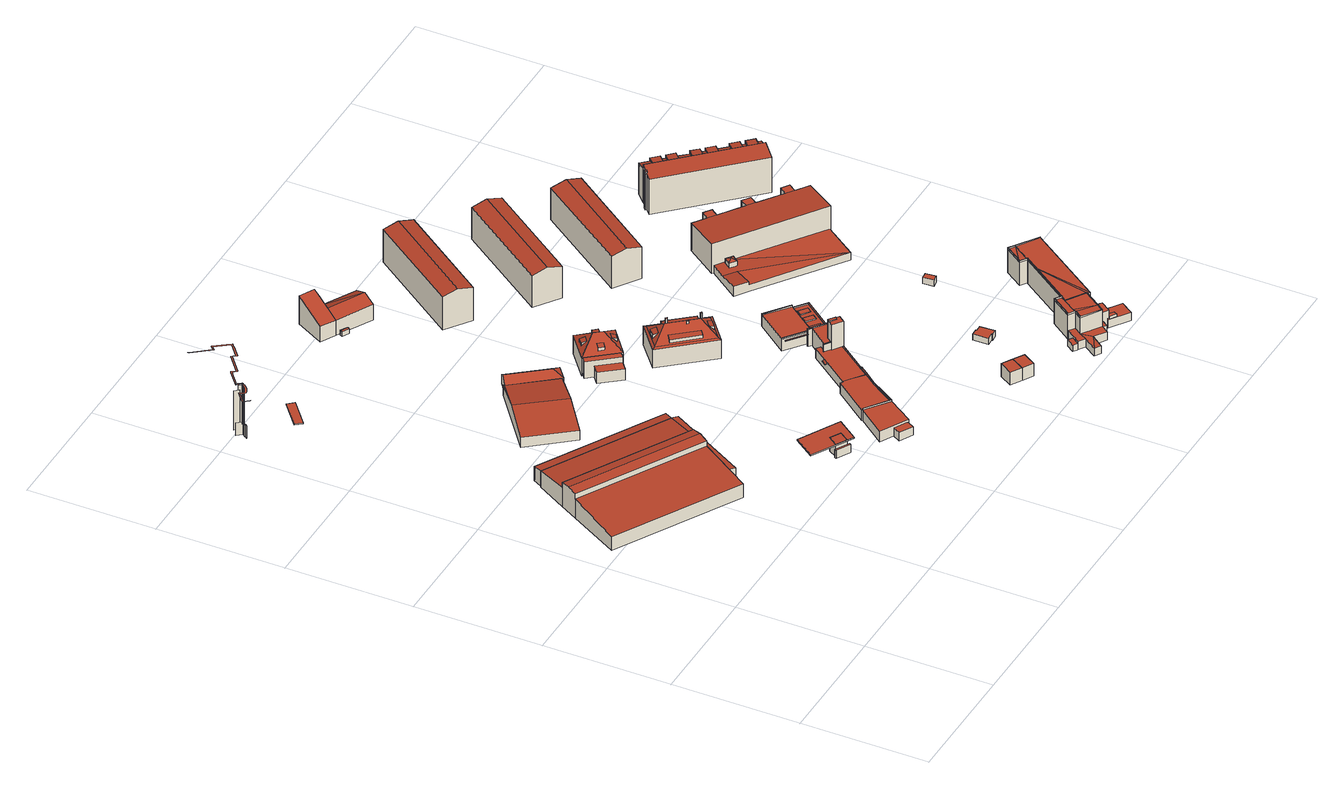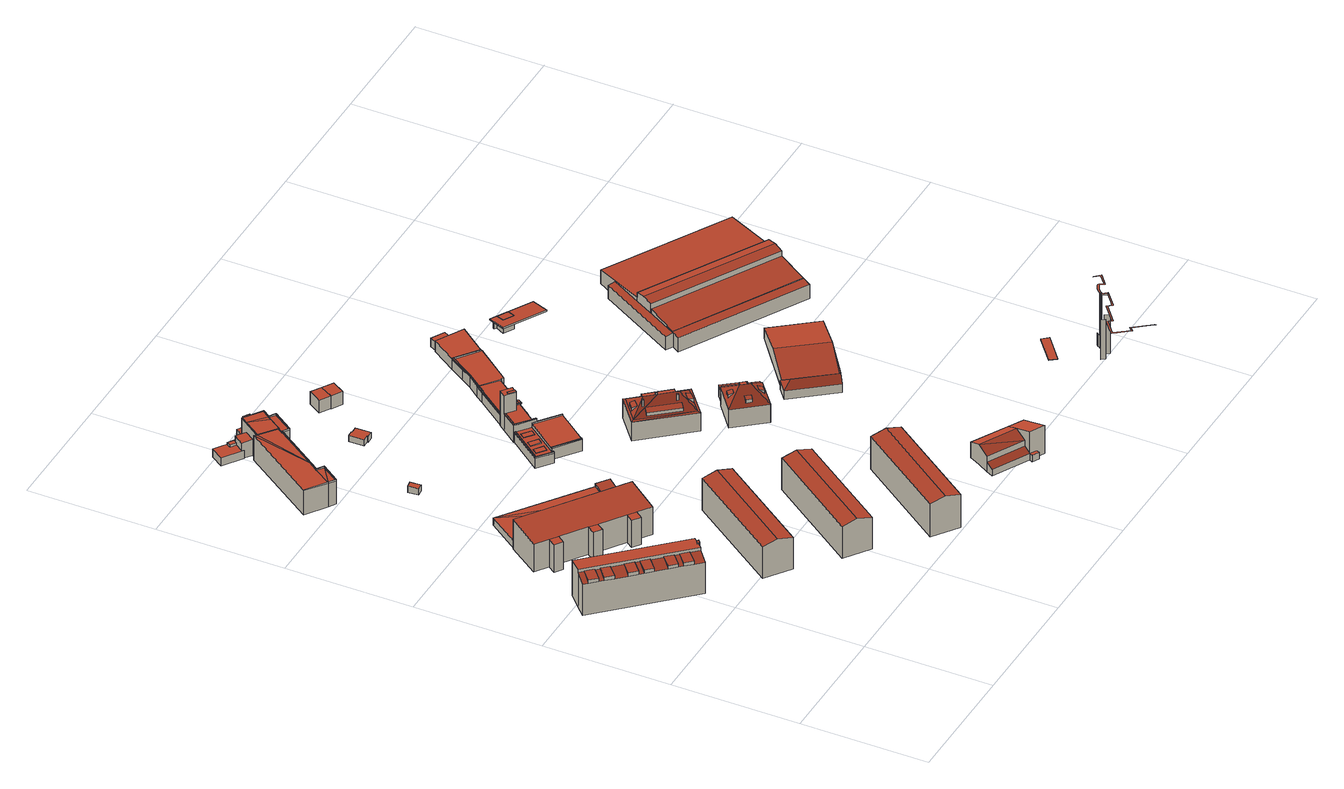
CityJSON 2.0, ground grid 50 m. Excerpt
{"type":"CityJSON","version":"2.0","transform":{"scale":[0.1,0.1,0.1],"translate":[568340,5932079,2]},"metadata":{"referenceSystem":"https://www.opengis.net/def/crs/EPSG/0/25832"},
"CityObjects":{
"building1":{"type":"Building","attributes":{"Grundfläche 2D":"2437.795527","Grundhöhe NN":"4.343"},"geometry":[{"type":"Solid","lod":"3","boundaries":[[[[0,1,2,3]],[[4,5,6,7]],[[6,8,9,7]],[[10,11,12,13]],[[1,0,14,15]],[[2,1,15,16]],[[3,2,16,17]],[[3,5,4,18,14,0]],[[8,6,5,3,17,19,11]],[[8,11,10,9]],[[7,9,10,20,18,4]],[[12,11,19,21]],[[13,12,21,22]],[[10,13,22,20]],[[15,14,18,20,22,21,19,17,16]]]],"semantics":{"surfaces":[{"type":"RoofSurface"},{"type":"WallSurface"},{"type":"GroundSurface"}],"values":[[0,0,0,0,1,1,1,1,1,1,1,1,1,1,2]]}}]},
"building2":{"type":"Building","attributes":{"Grundfläche 2D":"6933.560485","Grundhöhe NN":"3.822"},"geometry":[{"type":"MultiSurface","lod":"3","boundaries":[[[23,24,25,26]],[[27,28,29,30]],[[31,32,33,26]],[[31,26,25,34]],[[31,35,36,37,38,32]],[[39,40,41,42]],[[36,35,31,34,43,44]],[[36,45,39,42,46,37]],[[39,45,36,44,47,48]],[[49,50,51,52,53,27,30,54]],[[55,56,57,58]],[[56,51,50,57]],[[59,60,61,62,63,64,65,66,67,68,69,70,71,72,73,74,75,76,77,78,79,80,81,82,83,84,85,86,87,88,89,90,91,92,93,94,95,96,97,98,99,100,101,102,103,104,105,106,107,108,109,110,111,112,113,114,115,116,117,118,119,120,121,122,123,124,125,33,32,38,37,46,42,41,126,127,128,129,130,131,132,133,134,135,136,137,138,139,140,141,142,143,144,145,146]],[[147,148,149,150]],[[151,152,153,154]]],"semantics":{"surfaces":[{"type":"WallSurface"},{"type":"RoofSurface"}],"values":[0,0,0,0,0,0,0,0,0,0,0,0,1,0,0]}}]},
"building3":{"type":"Building","attributes":{"Grundfläche 2D":"312.438642","Grundhöhe NN":"4.655"},"geometry":[{"type":"Solid","lod":"3","boundaries":[[[[155,156,157,158,159]],[[160,161,162,163,2,1]],[[156,164,165,157]],[[158,157,165,166]],[[159,158,166,167]],[[155,159,167,168]],[[163,162,169,170]],[[2,163,170,171]],[[1,2,171,164,156,160]],[[169,162,161,160,156,155,168]],[[166,165,164,171,170,169,168,167]]]],"semantics":{"surfaces":[{"type":"RoofSurface"},{"type":"WallSurface"},{"type":"GroundSurface"}],"values":[[0,0,1,1,1,1,1,1,1,1,2]]}}]},
"building4":{"type":"Building","attributes":{"Grundfläche 2D":"39.425788","Grundhöhe NN":"8.124"},"geometry":[{"type":"Solid","lod":"3","boundaries":[[[[172,173,174,175]],[[176,177,175,174]],[[177,178,172,175]],[[178,179,173,172]],[[179,176,174,173]],[[179,178,177,176]]]],"semantics":{"surfaces":[{"type":"RoofSurface"},{"type":"WallSurface"},{"type":"GroundSurface"}],"values":[[0,1,1,1,1,2]]}}]},
"building5":{"type":"Building","attributes":{"Grundfläche 2D":"4.754332","Grundhöhe NN":"4.439"},"children":["building5-1"],"geometry":[{"type":"Solid","lod":"3","boundaries":[[[[180,181,182,183]],[[184,185,183,182]],[[185,186,180,183]],[[186,187,181,180]],[[187,184,182,181]],[[187,186,185,184]]]],"semantics":{"surfaces":[{"type":"RoofSurface"},{"type":"WallSurface"},{"type":"GroundSurface"}],"values":[[0,1,1,1,1,2]]}}]},
"building5-1":{"type":"BuildingInstallation","parents":["building5"],"geometry":[{"type":"MultiSurface","lod":"3","boundaries":[[[188,189,190]],[[191,190,192,193],[189,194,195,188,190]],[[196,197,192,190]],[[197,198,193,192]],[[198,199,191,193]],[[199,196,190,191]],[[200,201,189,188]],[[202,200,188,195]],[[203,202,195,194]],[[201,203,194,189]],[[199,198,197,196]]],"semantics":{"surfaces":[{"type":"RoofSurface"},{"type":"WallSurface"},{"type":"OuterCeilingSurface"}],"values":[0,0,1,1,1,1,1,1,1,1,2]}}]},
"building6":{"type":"Building","attributes":{"Grundfläche 2D":"4.754332","Grundhöhe NN":"4.439"},"children":["building6-1"],"geometry":[{"type":"Solid","lod":"3","boundaries":[[[[180,181,182,183]],[[184,185,183,182]],[[185,186,180,183]],[[186,187,181,180]],[[187,184,182,181]],[[187,186,185,184]]]],"semantics":{"surfaces":[{"type":"RoofSurface"},{"type":"WallSurface"},{"type":"GroundSurface"}],"values":[[0,1,1,1,1,2]]}}]},
"building6-1":{"type":"BuildingInstallation","parents":["building6"],"geometry":[{"type":"MultiSurface","lod":"3","boundaries":[[[188,189,190]],[[191,190,192,193],[189,194,195,188,190]],[[196,197,192,190]],[[197,198,193,192]],[[198,199,191,193]],[[199,196,190,191]],[[200,201,189,188]],[[202,200,188,195]],[[203,202,195,194]],[[201,203,194,189]],[[199,198,197,196]]],"semantics":{"surfaces":[{"type":"RoofSurface"},{"type":"WallSurface"},{"type":"OuterCeilingSurface"}],"values":[0,0,1,1,1,1,1,1,1,1,2]}}]},
"building7":{"type":"Building","attributes":{"Grundfläche 2D":"18.297206","Grundhöhe NN":"4.470"},"geometry":[{"type":"Solid","lod":"3","boundaries":[[[[188,195,194,189]],[[204,205,189,194]],[[205,206,188,189]],[[206,207,195,188]],[[207,204,194,195]],[[207,206,205,204]]]],"semantics":{"surfaces":[{"type":"RoofSurface"},{"type":"WallSurface"},{"type":"GroundSurface"}],"values":[[0,1,1,1,1,2]]}}]},
"building8":{"type":"Building","attributes":{"Grundfläche 2D":"638.827648","Grundhöhe NN":"4.976"},"geometry":[{"type":"Solid","lod":"3","boundaries":[[[[208,209,210,211]],[[212,211,213]],[[208,211,212]],[[212,213,214]],[[215,209,208,216]],[[211,210,217,218]],[[213,211,218,219]],[[214,213,219,220]],[[216,208,212,214,220,221]],[[215,216,221,222]],[[217,210,209,215,222]],[[221,220,219,218,217,222]]]],"semantics":{"surfaces":[{"type":"RoofSurface"},{"type":"WallSurface"},{"type":"GroundSurface"}],"values":[[0,0,0,0,0,1,1,1,1,1,1,2]]}}]},
"building9":{"type":"Building","attributes":{"Grundfläche 2D":"128.441324","Grundhöhe NN":"5.477"},"geometry":[{"type":"Solid","lod":"3","boundaries":[[[[223,224,225,226]],[[227,211,228,225,224]],[[226,225,228]],[[229,230,211,227,224,223,231,232]],[[228,211,230,233]],[[226,228,233,234]],[[223,226,234,231]],[[233,230,229,232,231,234]]]],"semantics":{"surfaces":[{"type":"RoofSurface"},{"type":"WallSurface"},{"type":"GroundSurface"}],"values":[[0,0,0,1,1,1,1,2]]}}]},
"building10":{"type":"Building","attributes":{"Grundfläche 2D":"258.330581","Grundhöhe NN":"5.438"},"children":["building10-1","building10-2","building10-3","building10-4"],"geometry":[{"type":"Solid","lod":"3","boundaries":[[[[235,236,237]],[[238,237,236,239]],[[240,241,239,236,235]],[[238,239,241]],[[242,243,244,245]],[[246,247,248,249]],[[244,243,250,251]],[[248,245,244,251,252,249]],[[245,248,253,254,242]],[[235,237,255,256]],[[242,254,257,241,240,235,256,250,243]],[[238,241,257,258]],[[237,238,258,255]],[[246,249,252,259]],[[247,246,259,260]],[[248,247,260,253]],[[259,252,251,250,256,255,258,257,254,253,260]]]],"semantics":{"surfaces":[{"type":"RoofSurface"},{"type":"WallSurface"},{"type":"GroundSurface"}],"values":[[0,0,0,0,0,0,1,1,1,1,1,1,1,1,1,1,2]]}}]},
"building10-1":{"type":"BuildingInstallation","parents":["building10"],"geometry":[{"type":"MultiSurface","lod":"3","boundaries":[[[261,262,263,264]],[[262,261,265,266]],[[262,266,263]],[[264,265,261]]],"semantics":{"surfaces":[{"type":"RoofSurface"},{"type":"WallSurface"}],"values":[0,1,1,1]}}]},
"building10-2":{"type":"BuildingInstallation","parents":["building10"],"geometry":[{"type":"MultiSurface","lod":"3","boundaries":[[[267,268,269,270]],[[270,269,271,272]],[[270,272,267]],[[268,271,269]]],"semantics":{"surfaces":[{"type":"RoofSurface"},{"type":"WallSurface"}],"values":[0,1,1,1]}}]},
"building10-3":{"type":"BuildingInstallation","parents":["building10"],"geometry":[{"type":"MultiSurface","lod":"3","boundaries":[[[273,274,275,276]],[[274,277,275]],[[276,278,273]],[[274,273,278,277]]],"semantics":{"surfaces":[{"type":"RoofSurface"},{"type":"WallSurface"}],"values":[0,1,1,1]}}]},
"building10-4":{"type":"BuildingInstallation","parents":["building10"],"geometry":[{"type":"MultiSurface","lod":"3","boundaries":[[[279,280,281,282]],[[280,283,281]],[[282,284,279]],[[280,279,284,283]]],"semantics":{"surfaces":[{"type":"RoofSurface"},{"type":"WallSurface"}],"values":[0,1,1,1]}}]},
"building11":{"type":"Building","attributes":{"Grundfläche 2D":"3.524120","Grundhöhe NN":"5.120"},"geometry":[{"type":"Solid","lod":"3","boundaries":[[[[285,286,287,288]],[[286,285,289,290]],[[289,285,288,291,292]],[[290,289,292,293]],[[287,286,290,293,294]],[[288,287,294,291]],[[292,291,294,293]]]],"semantics":{"surfaces":[{"type":"RoofSurface"},{"type":"WallSurface"},{"type":"GroundSurface"}],"values":[[0,0,1,1,1,1,2]]}}]},
"building12":{"type":"Building","attributes":{"Grundfläche 2D":"724.181564","Grundhöhe NN":"4.201"},"children":["building12-1","building12-2","building12-3","building12-4","building12-5","building12-6","building12-7","building12-8","building12-9","building12-10","building12-11"],"geometry":[{"type":"Solid","lod":"3","boundaries":[[[[295,296,297,298,299,300,301,302]],[[303,304,305,306,307,308,309]],[[310,311,312,313,314,315,316,317,318,319,320,321,322,323]],[[324,325,326,327,328,329,330,331,332,333,334]],[[335,336,337,338,339,340,341,342,343,344,345,346,347,348,349,350]],[[351,352,353,354,355]],[[356,357,358,359]],[[347,346,360,361]],[[350,349,348,347,361,362]],[[338,337,363,364]],[[337,336,365,363]],[[298,297,366,367]],[[299,298,367,368]],[[300,299,368,369]],[[370,302,301,300,369,371]],[[295,302,370,372]],[[321,341,340,309,308,307,323,322]],[[338,364,373,304,303,309,340,339]],[[305,304,373,374,311,375]],[[305,375,311,310,323,307,306]],[[312,311,374,376]],[[295,372,377,315,314,313,312,376,366,297,296]],[[316,315,377,378]],[[317,316,378,379]],[[345,318,317,379,360,346]],[[318,345,344,319]],[[319,344,343,320]],[[321,320,343,342,341]],[[324,334,380,381]],[[325,324,381,382]],[[328,327,383,384]],[[329,328,384,385]],[[329,385,365,336,330]],[[350,362,386,332,331,330,336,335]],[[333,332,386,387]],[[334,333,387,380]],[[351,325,382,388,352]],[[357,389,390,353,352,388,391,358]],[[353,390,383,327,354]],[[355,354,327,326,325,351]],[[359,358,391,392]],[[356,359,392,393]],[[357,356,393,389]],[[380,387,386,362,361,360,379,378,377,372,370,371,369,368,367,366,376,374,373,364,363,365,385,384,383,390,389,393,392,391,388,382,381]]]],"semantics":{"surfaces":[{"type":"RoofSurface"},{"type":"WallSurface"},{"type":"GroundSurface"}],"values":[[0,0,0,0,0,0,0,1,1,1,1,1,1,1,1,1,1,1,1,1,1,1,1,1,1,1,1,1,1,1,1,1,1,1,1,1,1,1,1,1,1,1,1,2]]}}]},
"building12-1":{"type":"BuildingInstallation","parents":["building12"],"geometry":[{"type":"MultiSurface","lod":"3","boundaries":[[[394,395,396,397]],[[398,399,397,396]],[[394,397,399,400]],[[400,401,395,394]],[[396,395,401,398]]],"semantics":{"surfaces":[{"type":"RoofSurface"},{"type":"WallSurface"}],"values":[0,1,1,1,1]}}]},
"building12-2":{"type":"BuildingInstallation","parents":["building12"],"geometry":[{"type":"MultiSurface","lod":"3","boundaries":[[[402,403,404,405]],[[405,404,406,407]],[[402,405,407,408]],[[408,409,403,402]],[[409,406,404,403]]],"semantics":{"surfaces":[{"type":"RoofSurface"},{"type":"WallSurface"}],"values":[0,1,1,1,1]}}]},
"building12-3":{"type":"BuildingInstallation","parents":["building12"],"geometry":[{"type":"MultiSurface","lod":"3","boundaries":[[[410,411,412,413]],[[414,415,413,412]],[[415,416,410,413]],[[411,410,416,417]],[[412,411,417,414]]],"semantics":{"surfaces":[{"type":"RoofSurface"},{"type":"WallSurface"}],"values":[0,1,1,1,1]}}]},
"building12-4":{"type":"BuildingInstallation","parents":["building12"],"geometry":[{"type":"MultiSurface","lod":"3","boundaries":[[[418,419,420,421,422,423,424,425]],[[300,301,422,421]],[[423,422,301,426]],[[424,423,426,427]],[[427,296,425,424]],[[425,296,297,418]],[[297,298,419,418]],[[298,299,420,419]],[[299,300,421,420]]],"semantics":{"surfaces":[{"type":"RoofSurface"},{"type":"WallSurface"}],"values":[0,1,1,1,1,1,1,1,1]}}]},
"building12-5":{"type":"BuildingInstallation","parents":["building12"],"geometry":[{"type":"MultiSurface","lod":"3","boundaries":[[[428,429,430,431]],[[431,430,308,432]],[[432,306,428,431]],[[306,307,429,428]],[[307,308,430,429]]],"semantics":{"surfaces":[{"type":"RoofSurface"},{"type":"WallSurface"}],"values":[0,1,1,1,1]}}]},
"building12-6":{"type":"BuildingInstallation","parents":["building12"],"geometry":[{"type":"MultiSurface","lod":"3","boundaries":[[[433,434,435,436,375,437,438,439,440,441,442]],[[311,375,436,310]],[[311,312,437,375]],[[312,313,314,315,440,439,438,437]],[[315,316,441,440]],[[316,317,442,441]],[[317,443,433,442]],[[444,435,434,433,443,445]],[[444,310,436,435]]],"semantics":{"surfaces":[{"type":"RoofSurface"},{"type":"WallSurface"}],"values":[0,1,1,1,1,1,1,1,1]}}]},
"building12-7":{"type":"BuildingInstallation","parents":["building12"],"geometry":[{"type":"MultiSurface","lod":"3","boundaries":[[[446,447,448,449]],[[322,318,319,447,446]],[[319,320,448,447]],[[320,321,449,448]],[[322,446,449,321]]],"semantics":{"surfaces":[{"type":"RoofSurface"},{"type":"WallSurface"}],"values":[0,1,1,1,1]}}]},
"building12-8":{"type":"BuildingInstallation","parents":["building12"],"geometry":[{"type":"MultiSurface","lod":"3","boundaries":[[[450,451,452,453,454,455,456,457,458,459]],[[326,355,451,450,460]],[[452,451,355,326,327,354]],[[327,328,453,452,354]],[[328,329,454,453]],[[329,330,455,454]],[[457,456,331,461]],[[462,459,458,457,461,463]],[[450,459,462,460]]],"semantics":{"surfaces":[{"type":"RoofSurface"},{"type":"WallSurface"}],"values":[0,1,1,1,1,1,1,1,1]}}]},
"building12-9":{"type":"BuildingInstallation","parents":["building12"],"geometry":[{"type":"MultiSurface","lod":"3","boundaries":[[[464,465,456,455]],[[330,331,335,336]],[[336,337,466,464,455,330]],[[466,467,465,464]],[[335,331,456,465,467,468]]],"semantics":{"surfaces":[{"type":"RoofSurface"},{"type":"WallSurface"}],"values":[0,1,1,1,1]}}]},
"building12-10":{"type":"BuildingInstallation","parents":["building12"],"geometry":[{"type":"MultiSurface","lod":"3","boundaries":[[[467,466,469,470]],[[337,338,469,466]],[[339,470,469,338]],[[468,467,470,339]]],"semantics":{"surfaces":[{"type":"RoofSurface"},{"type":"WallSurface"}],"values":[0,1,1,1]}}]},
"building12-11":{"type":"BuildingInstallation","parents":["building12"],"geometry":[{"type":"MultiSurface","lod":"3","boundaries":[[[348,471,472,349]],[[471,348,473,474]],[[472,471,474,475]],[[349,472,475,476]],[[349,476,473,348]],[[476,475,474,473]]],"semantics":{"surfaces":[{"type":"RoofSurface"},{"type":"WallSurface"},{"type":"OuterCeilingSurface"}],"values":[0,1,1,1,1,2]}}]},
"building13":{"type":"Building","attributes":{"Grundfläche 2D":"293.368056","Grundhöhe NN":"5.120"},"geometry":[{"type":"Solid","lod":"3","boundaries":[[[[477,478,479,480,481,482]],[[483,484,485,486]],[[483,487,488,489]],[[490,491,492]],[[491,493,492]],[[494,491,490,479,478]],[[478,477,495,496]],[[487,483,481,480,479,490,492]],[[497,498,482,481,483,486]],[[477,482,498,495]],[[484,483,499,500]],[[485,484,500,501]],[[486,485,501,497]],[[489,488,502,503]],[[483,489,503,499]],[[478,496,504,494]],[[493,491,494,504,505,502,488]],[[493,488,487,492]],[[496,495,498,497,501,500,499,503,502,505,504]]]],"semantics":{"surfaces":[{"type":"RoofSurface"},{"type":"WallSurface"},{"type":"GroundSurface"}],"values":[[0,0,0,0,0,0,1,1,1,1,1,1,1,1,1,1,1,1,2]]}}]},
"building14":{"type":"Building","attributes":{"Grundfläche 2D":"345.082386","Grundhöhe NN":"5.536"},"children":["building14-1","building14-2","building14-3","building14-4"],"geometry":[{"type":"Solid","lod":"3","boundaries":[[[[506,507,508,509,510]],[[511,512,513,514,515]],[[516,517,518,519]],[[516,519,520]],[[521,522,518,517]],[[521,520,523,522]],[[519,523,520]],[[518,522,524,525,526],[511,515,527,528,512]],[[524,523,525]],[[522,523,524]],[[525,523,506]],[[525,506,523,519,526],[510,509,529,530,531,506]],[[518,526,519],[532,533,534,535]],[[536,537,532,535]],[[509,508,530,529]],[[507,506,531]],[[531,530,508,507]],[[528,527,514,513]],[[515,514,527]],[[513,512,528]],[[537,533,532]],[[535,534,536]],[[537,536,534,533]],[[538,539,517,516]],[[539,540,521,517]],[[540,541,520,521]],[[541,538,516,520]],[[541,540,539,538]]]],"semantics":{"surfaces":[{"type":"RoofSurface"},{"type":"WallSurface"},{"type":"GroundSurface"}],"values":[[0,0,0,0,0,0,0,0,0,0,0,0,0,0,1,1,1,1,1,1,1,1,1,1,1,1,1,2]]}}]},
"building14-1":{"type":"BuildingInstallation","parents":["building14"],"geometry":[{"type":"MultiSurface","lod":"3","boundaries":[[[542,543,544,545]],[[545,544,546,547]],[[545,547,542]],[[543,546,544]]],"semantics":{"surfaces":[{"type":"RoofSurface"},{"type":"WallSurface"}],"values":[0,1,1,1]}}]},
"building14-2":{"type":"BuildingInstallation","parents":["building14"],"geometry":[{"type":"MultiSurface","lod":"3","boundaries":[[[548,549,550,551]],[[551,550,552,553]],[[548,551,553,554]],[[549,548,554,555]],[[550,549,555,552]]],"semantics":{"surfaces":[{"type":"RoofSurface"},{"type":"WallSurface"}],"values":[0,1,1,1,1]}}]},
"building14-3":{"type":"BuildingInstallation","parents":["building14"],"geometry":[{"type":"MultiSurface","lod":"3","boundaries":[[[556,557,558,559]],[[559,558,560,561]],[[556,559,561,562]],[[557,556,562,563]],[[558,557,563,560]]],"semantics":{"surfaces":[{"type":"RoofSurface"},{"type":"WallSurface"}],"values":[0,1,1,1,1]}}]},
"building14-4":{"type":"BuildingInstallation","parents":["building14"],"geometry":[{"type":"MultiSurface","lod":"3","boundaries":[[[564,565,566,567]],[[567,566,568,569]],[[564,567,569,570]],[[565,564,570,571]],[[566,565,571,568]]],"semantics":{"surfaces":[{"type":"RoofSurface"},{"type":"WallSurface"}],"values":[0,1,1,1,1]}}]},
"building15":{"type":"Building","attributes":{"Grundfläche 2D":"29.234726","Grundhöhe NN":"4.442"},"geometry":[{"type":"Solid","lod":"3","boundaries":[[[[572,573,574,575]],[[576,577,575,574]],[[577,578,572,575]],[[578,579,573,572]],[[579,576,574,573]],[[579,578,577,576]]]],"semantics":{"surfaces":[{"type":"RoofSurface"},{"type":"WallSurface"},{"type":"GroundSurface"}],"values":[[0,1,1,1,1,2]]}}]},
"building16":{"type":"Building","attributes":{"Grundfläche 2D":"29.234726","Grundhöhe NN":"4.550"},"geometry":[{"type":"Solid","lod":"3","boundaries":[[[[573,580,581,574]],[[582,583,574,581]],[[583,584,573,574]],[[584,585,580,573]],[[585,582,581,580]],[[585,584,583,582]]]],"semantics":{"surfaces":[{"type":"RoofSurface"},{"type":"WallSurface"},{"type":"GroundSurface"}],"values":[[0,1,1,1,1,2]]}}]},
"building17":{"type":"Building","attributes":{"Grundfläche 2D":"185.297437","Grundhöhe NN":"5.185"},"children":["building17-1","building17-2","building17-3"],"geometry":[{"type":"Solid","lod":"3","boundaries":[[[[586,587,588,589,590,591,592,593,594,595,596]],[[597,590,589,588,587,598,599]],[[593,592,591,590,597,600]],[[594,593,600,601,595]],[[587,586,596,595,601,598]],[[598,601,600,597,599]]]],"semantics":{"surfaces":[{"type":"RoofSurface"},{"type":"WallSurface"},{"type":"GroundSurface"}],"values":[[0,1,1,1,1,2]]}}]},
"building17-1":{"type":"BuildingInstallation","parents":["building17"],"geometry":[{"type":"MultiSurface","lod":"3","boundaries":[[[602,603,604,605,606]],[[603,602,590,591]],[[591,586,604,603]],[[605,604,586,587]],[[587,588,589,590,602,606,605]]],"semantics":{"surfaces":[{"type":"RoofSurface"},{"type":"WallSurface"}],"values":[0,1,1,1,1]}}]},
"building17-2":{"type":"BuildingInstallation","parents":["building17"],"geometry":[{"type":"MultiSurface","lod":"3","boundaries":[[[607,608,609,610,611]],[[595,596,607,611]],[[596,612,613,614,592,609,608,607]],[[610,609,592,593]],[[593,594,595,611,610]]],"semantics":{"surfaces":[{"type":"RoofSurface"},{"type":"WallSurface"}],"values":[0,1,1,1,1]}}]},
"building17-3":{"type":"BuildingInstallation","parents":["building17"],"geometry":[{"type":"MultiSurface","lod":"3","boundaries":[[[615,616,617,618,619]],[[620,621,615,619]],[[622,623,618,617]],[[623,620,619,618]],[[621,624,616,615]],[[624,622,617,616]],[[622,624,621,620,623]]],"semantics":{"surfaces":[{"type":"RoofSurface"},{"type":"WallSurface"},{"type":"OuterCeilingSurface"}],"values":[0,1,1,1,1,1,2]}}]},
"building18":{"type":"Building","attributes":{"Grundfläche 2D":"527.033490","Grundhöhe NN":"2.474"},"geometry":[{"type":"Solid","lod":"3","boundaries":[[[[625,626,627,628]],[[629,626,625,630]],[[628,627,631,632]],[[630,625,628,632,633]],[[629,630,633,634]],[[631,627,626,629,634]],[[632,631,634,633]]]],"semantics":{"surfaces":[{"type":"RoofSurface"},{"type":"WallSurface"},{"type":"GroundSurface"}],"values":[[0,0,1,1,1,1,2]]}}]},
"building19":{"type":"Building","attributes":{"Grundfläche 2D":"7.821822","Grundhöhe NN":"5.074"},"geometry":[{"type":"Solid","lod":"3","boundaries":[[[[635,636,637,638]],[[639,640,638,637]],[[640,641,635,638]],[[641,642,636,635]],[[642,639,637,636]],[[642,641,640,639]]]],"semantics":{"surfaces":[{"type":"RoofSurface"},{"type":"WallSurface"},{"type":"GroundSurface"}],"values":[[0,1,1,1,1,2]]}}]},
"building20":{"type":"Building","attributes":{"Grundfläche 2D":"29.981056","Grundhöhe NN":"4.872"},"geometry":[{"type":"Solid","lod":"3","boundaries":[[[[643,644,645,646,647,648,649,650]],[[651,652,648,647]],[[652,653,649,648]],[[653,654,650,649]],[[654,655,643,650]],[[655,656,644,643]],[[656,657,645,644]],[[657,658,646,645]],[[658,651,647,646]],[[652,651,658,657,656,655,654,653]]]],"semantics":{"surfaces":[{"type":"RoofSurface"},{"type":"WallSurface"},{"type":"GroundSurface"}],"values":[[0,1,1,1,1,1,1,1,1,2]]}}]},
"building21":{"type":"Building","attributes":{"Grundfläche 2D":"272.486998","Grundhöhe NN":"5.074"},"children":["building21-1"],"geometry":[{"type":"Solid","lod":"3","boundaries":[[[[659,660,661,662,663,664,665,666,667]],[[668,669,664]],[[669,665,664]],[[669,670,671,665]],[[672,673,674,675,676,677,678,679,680,681,682,683,684,685,686,687,688,689,690,691,692,693,692,694]],[[695,696,697,698,699]],[[700,701,702,703,704,705,706,707,696,695]],[[708,709,710]],[[711,712,713,714]],[[711,715,711,714,710,709]],[[716,717,718,719,720,721,722,723,724]],[[725,726,727,728,729,730]],[[731,732,733,734]],[[735,736,737,738,739]],[[737,740,741,738]],[[742,741,740]],[[741,743,744,738]],[[660,659,710,745]],[[661,660,745,696]],[[696,707,662,661]],[[662,707,706,705,664,663]],[[705,704,668,664]],[[667,708,710,659]],[[699,682,681,680,679,701,700,695]],[[683,682,699,698]],[[698,746,684,683]],[[746,747,685,684]],[[747,748,686,685]],[[748,749,687,686]],[[750,689,688,687,749,751]],[[750,752,690,689]],[[752,753,691,690]],[[753,711,715,693,692,691]],[[715,711,709,708,672,694,692,693]],[[667,672,708]],[[667,666,665,671,673,672]],[[671,670,674,673]],[[670,669,675,674]],[[669,668,704,676,675]],[[677,676,704,703]],[[703,702,701,679,678,677]],[[754,721,720,730,729,728,734,733,755]],[[718,725,730,720,719]],[[756,727,726,725,718,717,757]],[[758,759,732,731]],[[733,732,759,755]],[[736,735,760,761]],[[737,736,761,762]],[[740,737,762,763]],[[742,740,763,764]],[[741,742,764,765]],[[743,741,765,766]],[[744,743,766,767]],[[768,746,698,697,769,770]],[[747,746,768,771]],[[748,747,771,772]],[[749,748,772,773]],[[750,751,749,773,760,735,739]],[[750,739,738,752]],[[752,738,744,753]],[[758,731,734,728,727,756,774,711,753,744,767]],[[713,712,775,776]],[[712,711,774,775]],[[745,710,714,713,776,777]],[[697,696,745,777,778,769]],[[717,716,779,757]],[[722,721,754,780]],[[723,722,780,781]],[[724,723,781,782]],[[716,724,782,779]],[[762,761,760,773,772,771,768,770,769,778,777,776,775,774,756,757,779,782,781,780,754,755,759,758,767,766,765,764,763]]]],"semantics":{"surfaces":[{"type":"RoofSurface"},{"type":"WallSurface"},{"type":"GroundSurface"}],"values":[[0,0,0,0,0,0,0,0,0,0,0,0,0,0,0,0,0,1,1,1,1,1,1,1,1,1,1,1,1,1,1,1,1,1,1,1,1,1,1,1,1,1,1,1,1,1,1,1,1,1,1,1,1,1,1,1,1,1,1,1,1,1,1,1,1,1,1,1,1,1,2]]}}]},
"building21-1":{"type":"BuildingInstallation","parents":["building21"],"geometry":[{"type":"MultiSurface","lod":"3","boundaries":[[[783,784,785,786]],[[787,784,783,719,720]],[[785,784,787,788]],[[788,789,786,785]],[[783,786,789,719]]],"semantics":{"surfaces":[{"type":"RoofSurface"},{"type":"WallSurface"}],"values":[0,1,1,1,1]}}]},
"building22":{"type":"Building","attributes":{"Grundfläche 2D":"534.859877","Grundhöhe NN":"2.855"},"geometry":[{"type":"Solid","lod":"3","boundaries":[[[[790,791,792,793]],[[794,791,790,795]],[[793,792,796,797]],[[795,790,793,797,798]],[[794,795,798,799]],[[796,792,791,794,799]],[[797,796,799,798]]]],"semantics":{"surfaces":[{"type":"RoofSurface"},{"type":"WallSurface"},{"type":"GroundSurface"}],"values":[[0,0,1,1,1,1,2]]}}]},
"building23":{"type":"Building","attributes":{"Grundfläche 2D":"10.302380","Grundhöhe NN":"5.711"},"geometry":[{"type":"Solid","lod":"3","boundaries":[[[[800,801,802,803]],[[804,805,803,802]],[[805,806,800,803]],[[806,807,801,800]],[[807,804,802,801]],[[807,806,805,804]]]],"semantics":{"surfaces":[{"type":"RoofSurface"},{"type":"WallSurface"},{"type":"GroundSurface"}],"values":[[0,1,1,1,1,2]]}}]},
"building24":{"type":"Building","attributes":{"Grundfläche 2D":"352.506934","Grundhöhe NN":"5.333","usage":"parapet"},"geometry":[{"type":"Solid","lod":"3","boundaries":[[[[661,660,659,808]],[[809,810,811,812,813]],[[814,684,683,815,816,817,818,819]],[[713,712,820,821,714]],[[822,823,824,821,820,825,826,827]],[[714,821,698,697,696,828,710]],[[710,828,808,659]],[[661,808,828,696]],[[660,661,696,745]],[[659,660,745,710]],[[810,809,829,827]],[[827,826,811,810]],[[825,812,811,826]],[[813,812,825,830]],[[829,809,813,830]],[[824,823,822,818,817,816,815,683,698,821]],[[823,831,819,818,822]],[[831,832,814,819]],[[746,684,814,832]],[[746,698,683,684]],[[745,696,697,833,834]],[[713,714,710,745,834,835]],[[712,713,835,836]],[[820,712,836,837]],[[830,825,820,837,838]],[[838,839,840,829,830]],[[841,831,823,822,827,829,840,842]],[[832,831,841,843]],[[746,832,843,844]],[[697,698,746,844,845,833]],[[840,839,838,837,836,835,834,833,845,844,843,841,842]]]],"semantics":{"surfaces":[{"type":"RoofSurface"},{"type":"WallSurface"},{"type":"GroundSurface"}],"values":[[0,0,0,0,0,0,1,1,1,1,1,1,1,1,1,1,1,1,1,1,1,1,1,1,1,1,1,1,1,1,2]]}}]},
"building25":{"type":"Building","attributes":{"Grundfläche 2D":"534.841990","Grundhöhe NN":"2.656"},"geometry":[{"type":"Solid","lod":"3","boundaries":[[[[846,847,848,849]],[[850,847,846,851]],[[849,848,852,853]],[[851,846,849,853,854]],[[850,851,854,855]],[[852,848,847,850,855]],[[853,852,855,854]]]],"semantics":{"surfaces":[{"type":"RoofSurface"},{"type":"WallSurface"},{"type":"GroundSurface"}],"values":[[0,0,1,1,1,1,2]]}}]},
"building26":{"type":"Building","attributes":{"Grundfläche 2D":"27.567213","Grundhöhe NN":"5.344"},"geometry":[{"type":"MultiSurface","lod":"3","boundaries":[[[856,857,858,814,819,817,818,859,860,861,862,810,809]],[[863,827,864,865,866]],[[827,867,864]],[[863,822,827]],[[819,814,832,831]],[[817,819,831,823]],[[868,818,817,823,869]],[[822,863,866,865,861,860,859,818]],[[868,822,818]],[[865,864,867,862,861]],[[867,827,810,862]],[[827,829,809,810]],[[829,870,856,809]],[[857,856,870,871]],[[871,872,858,857]],[[872,832,814,858]],[[872,871,873,874]],[[832,872,874,843]],[[831,832,843,841]],[[823,831,841,869,868,842,840,829,827,822]],[[870,829,840,875]],[[871,870,875,873]],[[840,842,868,869,841,843,874,873,875]]],"semantics":{"surfaces":[{"type":"RoofSurface"},{"type":"WallSurface"},{"type":"GroundSurface"}],"values":[0,0,0,0,1,1,1,1,1,1,1,1,1,1,1,1,1,1,1,1,1,1,2]}}]},
"building27":{"type":"Building","attributes":{"Grundfläche 2D":"1438.413110","Grundhöhe NN":"3.507"},"children":["building27-1"],"geometry":[{"type":"Solid","lod":"3","boundaries":[[[[876,877,878,879]],[[880,881,882]],[[876,879,882,881,883,884]],[[879,885,882]],[[886,887,888,889,890,891,892,893,894,895]],[[895,896,897,886]],[[887,898,899,888]],[[889,900,901,890]],[[879,878,885]],[[883,881,880,902,903,893,892,904,905,884]],[[894,893,903,906]],[[895,894,906,907]],[[896,895,907,908]],[[897,896,908,909]],[[886,897,909,910]],[[887,886,910,911]],[[898,887,911,912]],[[899,898,912,913]],[[888,899,913,914]],[[889,888,914,915]],[[900,889,915,916]],[[901,900,916,917]],[[890,901,917,918]],[[891,890,918,919]],[[892,891,919,904]],[[877,876,884,905,920]],[[921,882,885,878,877,920,922]],[[880,882,921,902]],[[908,907,906,903,902,921,922,920,905,904,919,918,917,916,915,914,913,912,911,910,909]]]],"semantics":{"surfaces":[{"type":"RoofSurface"},{"type":"WallSurface"},{"type":"GroundSurface"}],"values":[[0,0,0,0,0,0,0,0,1,1,1,1,1,1,1,1,1,1,1,1,1,1,1,1,1,1,1,1,2]]}}]},
"building27-1":{"type":"BuildingInstallation","parents":["building27"],"geometry":[{"type":"MultiSurface","lod":"3","boundaries":[[[923,924,925]],[[925,924,926]],[[927,924,923]],[[926,924,927]],[[928,929,930,923,925]],[[930,931,927,923]],[[931,932,933,926,927]],[[933,928,925,926]]],"semantics":{"surfaces":[{"type":"RoofSurface"},{"type":"WallSurface"}],"values":[0,0,0,0,1,1,1,1]}}]},
"building28":{"type":"Building","attributes":{"Grundfläche 2D":"551.116741","Grundhöhe NN":"2.862"},"children":["building28-1"],"geometry":[{"type":"Solid","lod":"3","boundaries":[[[[934,935,936,937]],[[938,939,940,941]],[[942,943,944,945]],[[946,947,948,949]],[[950,951,952,953]],[[954,955,956,957]],[[958,959,960]],[[961,962,963,964,960,959,965,966]],[[967,968,969,970]],[[971,972,973,974]],[[975,976,977,978]],[[979,980,981,982]],[[983,984,985,986]],[[987,988,989,990]],[[991,992,993,994]],[[990,989,937,936]],[[935,934,984,983]],[[983,990,936,935]],[[985,941,940,986]],[[980,979,939,938]],[[940,939,979,986]],[[974,973,942,945]],[[969,968,944,943]],[[945,944,968,974]],[[994,993,949,948]],[[947,946,988,987]],[[948,947,987,994]],[[982,981,953,952]],[[976,975,951,950]],[[952,951,975,982]],[[978,977,957,956]],[[972,971,955,954]],[[956,955,971,978]],[[964,992,995,996,960]],[[958,960,996,997]],[[959,958,997,998]],[[965,959,998,999]],[[966,965,999,1000]],[[961,966,1000,1001]],[[961,1001,1002,970,962]],[[943,942,973,972,954,957,977,976,950,953,981,980,938,941,985,984,934,937,989,988,946,949,993,992,964,963,962,970,969]],[[967,970,1002,1003]],[[991,994,987,990,983,986,979,982,975,978,971,974,968,967,1003,1004]],[[992,991,1004,995]],[[998,997,996,995,1004,1003,1002,1001,1000,999]]]],"semantics":{"surfaces":[{"type":"RoofSurface"},{"type":"WallSurface"},{"type":"GroundSurface"}],"values":[[0,0,0,0,0,0,0,0,0,0,0,0,0,0,0,1,1,1,1,1,1,1,1,1,1,1,1,1,1,1,1,1,1,1,1,1,1,1,1,1,1,1,1,1,2]]}}]},
"building28-1":{"type":"BuildingInstallation","parents":["building28"],"geometry":[{"type":"MultiSurface","lod":"3","boundaries":[[[1005,1006,1007,1008,1009]],[[960,958,1007,1006,1010]],[[958,959,1008,1007]],[[959,965,1011,1005,1009,1008]],[[1006,1005,1011,1010]]],"semantics":{"surfaces":[{"type":"RoofSurface"},{"type":"WallSurface"}],"values":[0,1,1,1,1]}}]}
},
"vertices":[
[708,1022,104],[775,1139,92],[297,1407,92],[231,1290,104],[710,1021,126],[231,1290,126],[211,1254,133],[690,985,133],[192,1220,126],[671,950,126],[671,950,104],[192,1220,104],[80,1021,82],[559,751,82],[708,1022,23],[775,1139,23],[297,1407,23],[231,1290,23],[710,1021,23],[192,1220,23],[671,950,23],[80,1021,23],[559,751,23],
[96,2455,243],[96,2455,71],[98,2458,71],[98,2458,243],[103,2454,71],[97,2447,71],[97,2447,18],[103,2454,18],[99,2461,243],[99,2461,248],[98,2458,248],[99,2461,71],[101,2463,243],[101,2464,243],[101,2464,248],[101,2463,248],[102,2466,243],[89,2483,243],[89,2483,248],[102,2466,248],[101,2463,71],[101,2464,71],[101,2465,243],[101,2465,248],[101,2465,71],[102,2466,71],[106,2460,18],[107,2462,18],[107,2462,71],[106,2460,71],[103,2455,71],[103,2455,18],[96,2488,71],[111,2470,71],[111,2470,18],[96,2488,18],[242,2651,248],[283,2598,248],[234,2558,248],[222,2571,248],[155,2516,248],[144,2529,248],[142,2532,248],[139,2529,248],[82,2482,248],[96,2466,248],[94,2463,248],[93,2461,248],[92,2459,248],[90,2457,248],[88,2454,248],[87,2453,248],[86,2451,248],[85,2451,248],[83,2449,248],[81,2447,248],[79,2446,248],[77,2444,248],[76,2444,248],[75,2443,248],[74,2442,248],[72,2441,248],[71,2440,248],[70,2440,248],[68,2439,248],[66,2438,248],[65,2438,248],[63,2437,248],[61,2436,248],[60,2436,248],[58,2435,248],[44,2452,248],[36,2445,248],[32,2441,248],[3,2417,248],[21,2395,248],[26,2395,248],[8,2416,248],[36,2440,248],[43,2446,248],[53,2432,248],[56,2428,248],[59,2429,248],[62,2430,248],[63,2430,248],[65,2431,248],[66,2431,248],[68,2432,248],[71,2434,248],[74,2435,248],[77,2437,248],[78,2438,248],[80,2439,248],[82,2441,248],[83,2441,248],[85,2443,248],[87,2445,248],[89,2447,248],[90,2448,248],[92,2450,248],[94,2453,248],[95,2454,248],[96,2455,248],[96,2488,248],[120,2509,248],[124,2512,248],[141,2526,248],[152,2514,248],[155,2510,248],[158,2512,248],[222,2566,248],[234,2551,248],[275,2584,248],[274,2586,248],[289,2598,248],[276,2614,248],[277,2615,248],[244,2657,248],[243,2657,248],[230,2646,248],[177,2711,248],[175,2714,248],[174,2708,248],[229,2640,248],[133,2492,188],[120,2509,188],[120,2509,18],[133,2492,18],[165,2495,188],[154,2509,188],[154,2509,18],[165,2495,18],
[779,1143,89],[777,1139,89],[603,830,89],[628,815,83],[805,1128,83],[777,1139,92],[779,1143,91],[795,1171,88],[316,1440,88],[777,1139,27],[603,830,27],[628,815,27],[805,1128,27],[779,1143,27],[795,1171,27],[316,1440,27],[297,1407,27],
[283,2386,63],[188,2309,65],[209,2284,65],[304,2362,63],[209,2284,61],[304,2362,61],[283,2386,61],[188,2309,61],
[957,535,59],[961,541,59],[907,572,59],[904,565,59],[907,572,24],[904,565,24],[957,535,24],[961,541,24],
[953,546,77],[912,570,77],[978,532,77],[820,621,76],[1020,606,92],[861,694,91],[931,603,84],[972,580,84],[978,532,72],[1020,606,87],[862,694,86],[820,621,71],[953,546,72],[912,570,72],[972,580,79],[931,603,79],
[931,603,25],[912,570,25],[953,546,25],[972,580,25],
[589,1665,97],[714,1500,97],[833,1593,72],[709,1752,72],[705,1757,72],[711,1753,72],[707,1758,72],[592,1403,72],[463,1567,72],[833,1593,30],[709,1752,30],[711,1753,30],[707,1758,30],[463,1567,30],[592,1403,30],
[758,1790,72],[733,1771,94],[842,1632,94],[886,1628,72],[711,1753,73],[837,1589,72],[711,1753,35],[709,1752,35],[758,1790,35],[733,1771,35],[837,1589,35],[886,1628,35],
[922,1562,112],[1007,1562,164],[1025,1645,112],[1118,1529,112],[1033,1529,164],[926,1557,112],[1014,1446,112],[1011,1451,110],[926,1557,110],[913,1547,105],[998,1441,105],[905,1495,82],[968,1416,82],[998,1441,82],[935,1519,82],[926,1557,34],[913,1547,34],[935,1519,34],[998,1441,34],[1011,1451,34],[1025,1645,34],[922,1562,34],[1014,1446,34],[1118,1529,34],[905,1495,34],[968,1416,34],
[971,1522,135],[986,1504,135],[1004,1518,141],[989,1536,141],[971,1522,123],[986,1504,123],
[983,1572,142],[1002,1588,142],[990,1604,135],[970,1588,135],[990,1604,122],[970,1588,122],
[1050,1488,135],[1069,1503,135],[1057,1519,142],[1038,1504,142],[1069,1503,122],[1050,1488,122],
[1069,1570,136],[1053,1589,136],[1036,1575,140],[1051,1556,140],[1053,1589,123],[1069,1570,122],
[759,2413,53],[785,2399,53],[787,2404,51],[762,2418,51],[756,2407,51],[782,2393,51],[762,2418,31],[756,2407,31],[782,2393,31],[787,2404,31],
[1457,936,64],[1508,896,64],[1511,894,64],[1613,1027,64],[1556,1072,64],[1551,1066,64],[1554,1064,64],[1554,1063,64],[1445,809,172],[1446,808,172],[1466,834,172],[1453,843,172],[1429,862,172],[1422,852,172],[1409,836,172],[1463,835,94],[1466,834,94],[1512,894,94],[1511,894,94],[1508,896,94],[1443,947,94],[1441,943,94],[1453,934,94],[1393,856,94],[1389,859,94],[1387,856,94],[1411,838,94],[1413,841,94],[1429,862,94],[1142,584,67],[1144,582,67],[1145,581,67],[1233,514,67],[1269,572,67],[1296,613,67],[1335,662,67],[1332,664,67],[1261,719,67],[1258,715,67],[1249,722,67],[1332,664,65],[1335,662,65],[1357,693,65],[1445,809,65],[1442,811,65],[1409,836,64],[1411,838,64],[1391,854,63],[1387,856,63],[1389,859,63],[1393,856,63],[1409,878,63],[1394,890,63],[1352,834,63],[1338,815,63],[1263,717,63],[1144,582,68],[1060,473,68],[1166,414,68],[1233,514,68],[1145,581,68],[1147,387,58],[1163,416,58],[1111,445,58],[1095,416,58],[1409,878,22],[1394,890,22],[1263,717,22],[1357,693,22],[1445,809,22],[1335,662,22],[1511,894,22],[1613,1027,22],[1556,1072,22],[1551,1066,22],[1554,1063,22],[1554,1064,22],[1457,936,22],[1446,808,22],[1466,834,22],[1466,834,97],[1512,894,22],[1443,947,22],[1441,943,22],[1453,934,22],[1249,722,22],[1142,584,22],[1144,582,22],[1233,514,22],[1269,572,22],[1296,613,22],[1261,719,22],[1258,715,22],[1060,473,22],[1163,416,22],[1166,414,22],[1111,445,22],[1095,416,22],[1147,387,22],
[1544,964,67],[1558,982,67],[1525,1007,67],[1511,989,67],[1525,1007,64],[1511,989,64],[1544,964,64],[1558,982,64],
[1572,999,67],[1586,1017,67],[1553,1042,67],[1539,1024,67],[1553,1042,64],[1539,1024,64],[1572,999,64],[1586,1017,64],
[1512,921,67],[1525,939,67],[1493,965,67],[1479,947,67],[1493,965,64],[1479,947,64],[1512,921,64],[1525,939,64],
[1511,894,69],[1613,1027,69],[1556,1072,69],[1551,1066,69],[1554,1064,69],[1557,1067,69],[1608,1026,69],[1508,896,69],[1557,1067,64],[1608,1026,64],
[1453,843,175],[1429,862,175],[1422,852,175],[1446,834,175],[1446,834,172],
[1454,936,97],[1455,934,97],[1507,893,97],[1463,835,97],[1512,894,97],[1511,894,97],[1508,896,97],[1443,947,97],[1441,943,97],[1453,934,97],[1454,936,94],[1507,893,94],[1455,934,94],
[1413,841,97],[1389,859,97],[1387,856,97],[1411,838,97],
[1146,583,73],[1145,581,73],[1233,514,73],[1269,572,73],[1296,613,73],[1335,662,73],[1332,664,73],[1293,614,73],[1267,574,73],[1231,519,73],[1146,583,67],[1293,614,67],[1231,519,67],[1267,574,67],
[1357,693,73],[1355,695,73],[1357,693,68],[1355,695,68],[1355,695,65],
[1445,809,68],[1442,811,68],
[1343,840,60],[1330,822,60],[1352,834,58],[1343,840,58],[1330,822,58],[1338,815,58],
[693,2461,98],[750,2430,98],[764,2456,111],[798,2518,141],[811,2543,153],[754,2574,153],[811,2543,60],[818,2556,60],[791,2570,60],[784,2558,60],[798,2518,74],[938,2443,74],[952,2468,60],[774,2474,119],[914,2399,119],[798,2518,98],[938,2443,97],[890,2354,98],[693,2461,31],[750,2430,31],[784,2558,31],[754,2574,31],[811,2543,31],[818,2556,31],[791,2570,31],[938,2443,31],[952,2468,31],[890,2354,31],[914,2399,31],
[1270,1282,142],[1289,1298,136],[1206,1398,136],[1187,1382,142],[1195,1373,142],[1142,1334,140],[1141,1335,140],[1124,1321,136],[1200,1231,136],[1217,1245,140],[1179,1452,114],[1071,1361,114],[1084,1360,118],[1178,1439,118],[1337,1263,114],[1229,1173,114],[1230,1185,118],[1324,1263,118],[1246,1263,167],[1213,1302,167],[1163,1361,167],[1200,1231,123],[1124,1321,123],[1192,1386,137],[1206,1398,123],[1289,1298,122],[1134,1370,143],[1120,1386,122],[1146,1408,122],[1160,1391,143],[1146,1408,137],[1120,1386,137],[1179,1452,35],[1071,1361,35],[1229,1173,35],[1337,1263,35],
[1275,1254,142],[1250,1232,142],[1262,1218,136],[1288,1239,136],[1262,1218,123],[1288,1239,123],
[1182,1366,172],[1186,1361,172],[1192,1365,172],[1187,1371,172],[1192,1365,148],[1187,1371,148],[1182,1366,153],[1186,1361,153],
[1268,1268,172],[1274,1273,172],[1270,1277,172],[1264,1272,172],[1270,1277,145],[1264,1272,151],[1268,1268,150],[1274,1273,145],
[1210,1290,170],[1214,1294,170],[1210,1299,170],[1205,1295,170],[1210,1299,164],[1205,1295,159],[1210,1290,159],[1214,1294,164],
[1554,216,79],[1595,190,79],[1626,242,79],[1585,267,79],[1626,242,24],[1585,267,24],[1554,216,24],[1595,190,24],
[1636,165,79],[1668,217,79],[1668,217,25],[1626,242,25],[1595,190,25],[1636,165,25],
[1552,1060,79],[1554,1063,79],[1554,1064,79],[1551,1066,79],[1463,1134,82],[1460,1131,82],[1368,1011,82],[1365,1008,82],[1443,947,80],[1457,936,80],[1459,939,80],[1463,1134,32],[1554,1063,32],[1554,1064,32],[1365,1008,32],[1457,936,32],
[1463,1134,85],[1460,1131,85],[1552,1060,85],[1554,1063,85],[1554,1064,85],
[1459,939,85],[1458,940,85],[1368,1011,85],[1365,1008,85],[1457,936,85],[1458,940,80],[1446,950,80],[1444,951,80],
[1439,942,76],[1441,943,76],[1443,947,76],[1375,1000,76],[1371,995,76],[1371,995,74],[1439,942,74],[1443,947,74],[1375,1000,74],[1441,943,74],
[1026,2094,162],[1284,2455,162],[1235,2489,147],[978,2128,147],[1332,2420,147],[1075,2059,147],[1235,2489,5],[978,2128,5],[1075,2059,5],[1332,2420,5],
[1832,93,59],[1853,123,59],[1836,135,59],[1815,105,59],[1836,135,31],[1815,105,31],[1832,93,31],[1853,123,31],
[1775,384,55],[1771,444,55],[1747,443,55],[1747,447,55],[1722,446,55],[1725,385,55],[1751,386,55],[1751,382,55],[1722,446,29],[1725,385,29],[1751,386,29],[1751,382,29],[1775,384,29],[1771,444,29],[1747,443,29],[1747,447,29],
[2012,149,139],[1944,196,136],[1945,198,136],[1943,199,136],[1939,193,136],[1909,150,136],[1967,84,139],[1995,125,139],[2011,148,139],[1900,137,136],[1901,136,137],[1880,106,137],[1950,59,139],[2011,148,140],[1950,59,140],[1880,106,140],[1901,136,140],[1900,137,140],[1877,153,140],[1878,155,140],[1931,233,140],[1932,232,140],[1954,217,140],[1956,216,140],[1957,218,140],[1956,219,140],[1955,218,140],[1931,235,140],[1874,153,140],[1876,152,140],[1899,136,140],[1878,107,140],[1950,57,140],[2012,147,140],[2013,147,140],[2012,148,140],[1954,217,134],[1945,198,135],[1958,217,135],[1957,218,134],[1956,216,134],[1932,232,134],[1931,233,134],[1878,155,134],[1877,153,134],[1900,137,134],[1909,150,134],[1939,193,135],[1943,199,135],[2011,148,138],[2012,148,138],[2012,149,138],[2012,147,138],[2014,145,138],[2015,147,138],[2013,148,138],[2013,147,138],[2026,106,66],[2025,104,66],[2033,99,66],[2011,68,66],[2005,59,66],[1998,63,66],[1993,55,66],[2067,4,66],[2101,54,66],[2033,99,99],[2025,104,99],[1997,124,99],[1969,84,99],[1998,63,99],[2005,59,99],[1954,62,60],[1970,51,60],[1985,72,60],[1969,84,60],[1876,152,66],[1835,93,66],[1860,76,66],[1878,107,66],[1899,136,66],[1826,27,63],[1883,59,66],[1850,11,63],[1929,27,66],[1950,57,66],[1944,196,135],[1956,219,134],[1955,218,134],[1931,235,134],[1874,153,134],[1899,136,134],[1876,152,134],[1878,107,134],[1950,57,138],[1998,63,31],[1985,72,31],[1997,124,31],[2025,104,31],[1954,62,31],[1970,51,31],[1876,152,31],[1835,93,31],[1860,76,31],[1826,27,31],[1850,11,31],[1883,59,31],[1929,27,31],[1950,57,31],[1956,219,31],[1958,217,31],[1957,218,31],[1955,218,31],[1931,235,31],[1874,153,31],[2012,147,31],[2014,145,31],[2015,147,31],[1944,196,31],[1945,198,31],[2026,106,31],[1993,55,31],[2067,4,31],[2101,54,31],
[2011,68,76],[2001,54,76],[2024,38,76],[2033,52,76],[2001,54,66],[2024,38,66],[2033,52,66],
[1276,1873,161],[1537,2239,161],[1488,2273,145],[1228,1907,145],[1585,2204,145],[1324,1838,145],[1488,2273,9],[1228,1907,9],[1324,1838,9],[1585,2204,9],
[1954,703,64],[1950,745,64],[1926,743,64],[1930,700,64],[1926,743,37],[1930,700,37],[1954,703,37],[1950,745,37],
[2013,150,139],[2147,493,140],[2146,492,140],[2220,441,140],[2226,437,140],[2227,438,140],[2095,420,140],[2069,380,140],[2094,416,140],[2097,421,140],[2098,422,140],[2096,419,140],[2021,140,138],[2069,380,134],[2098,422,134],[2097,421,134],[2094,416,134],[2226,437,138],[2220,441,138],[2146,492,135],[2013,150,138],[2147,493,135],[2227,438,138],[2096,419,134],[2095,420,134],[1958,217,33],[1944,196,33],[2015,147,33],[2014,145,33],[2021,140,33],[2227,438,33],[2222,441,33],[2147,493,33],[2096,419,33],[2146,492,33],[2095,420,33],[1956,219,33],[1957,218,33],
[1502,1678,159],[1763,2044,159],[1714,2079,144],[1453,1712,144],[1811,2010,144],[1550,1643,144],[1714,2079,7],[1453,1712,7],[1550,1643,7],[1811,2010,7],
[2121,511,140],[2071,439,140],[2096,422,140],[2097,423,140],[2096,423,140],[2073,439,140],[2121,509,140],[2097,423,134],[2074,440,134],[2073,439,134],[2096,423,134],[2121,509,134],[2098,422,33],[2097,421,33],[2121,511,134],[2071,439,134],[2096,422,134],[2071,439,33],[2096,422,33],[2121,511,33],
[1644,1378,44],[1593,1308,57],[1641,1274,57],[1692,1345,44],[2053,1167,46],[1741,1389,47],[1963,1041,46],[1716,1407,47],[1681,1431,47],[1641,1274,44],[2062,1345,134],[1968,1412,134],[1938,1434,134],[1844,1501,134],[1814,1522,134],[1763,1558,134],[1676,1435,144],[2056,1164,144],[2143,1287,134],[2092,1323,134],[2113,1352,134],[2083,1373,134],[1988,1440,134],[1958,1462,134],[1864,1529,134],[1834,1550,134],[2053,1167,15],[2056,1164,15],[1676,1435,15],[1681,1431,15],[2143,1287,15],[2092,1323,15],[2113,1352,15],[2083,1373,15],[2062,1345,15],[1968,1412,15],[1988,1440,15],[1958,1462,15],[1938,1434,15],[1844,1501,15],[1864,1529,15],[1834,1550,15],[1814,1522,15],[1763,1558,15],[1593,1308,15],[1963,1041,15],[1641,1274,15],
[1719,1359,66],[1716,1380,74],[1694,1377,66],[1713,1402,66],[1738,1384,66],[1694,1377,46],[1712,1363,46],[1719,1359,46],[1738,1384,47],[1737,1385,47],[1713,1402,47],
[2035,1739,162],[2072,1774,158],[2046,1800,158],[2010,1766,162],[2095,1676,162],[2131,1710,158],[2106,1737,158],[2070,1703,162],[2208,1557,162],[2233,1530,162],[2270,1564,158],[2244,1591,158],[1996,1781,162],[2032,1815,158],[2007,1842,158],[1971,1807,162],[2134,1635,162],[2171,1669,158],[2145,1696,158],[2109,1662,162],[2194,1571,162],[2231,1606,158],[2205,1633,158],[2169,1598,162],[1918,1820,167],[1908,1811,165],[1922,1816,168],[2195,1463,160],[2248,1514,173],[1971,1807,173],[1943,1836,173],[1912,1807,165],[1890,1786,160],[2285,1549,144],[2270,1564,144],[2233,1530,159],[2248,1514,159],[2231,1606,144],[2194,1571,159],[2208,1557,159],[2244,1591,144],[2171,1669,144],[2134,1635,159],[2169,1598,159],[2205,1633,144],[2131,1710,144],[2095,1676,159],[2109,1662,159],[2145,1696,144],[2072,1774,144],[2035,1739,159],[2070,1703,159],[2106,1737,144],[2032,1815,144],[1996,1781,159],[2010,1766,159],[2046,1800,144],[1980,1871,144],[1943,1836,159],[1971,1807,159],[2007,1842,144],[1943,1836,9],[1922,1816,9],[1918,1820,9],[1908,1811,9],[1912,1807,9],[1890,1786,9],[2195,1463,9],[2248,1514,9],[2285,1549,9],[1980,1871,9],
[1914,1805,172],[1924,1813,171],[1918,1820,171],[1908,1811,172],[1912,1807,172],[1924,1813,168],[1914,1805,165]
]}
